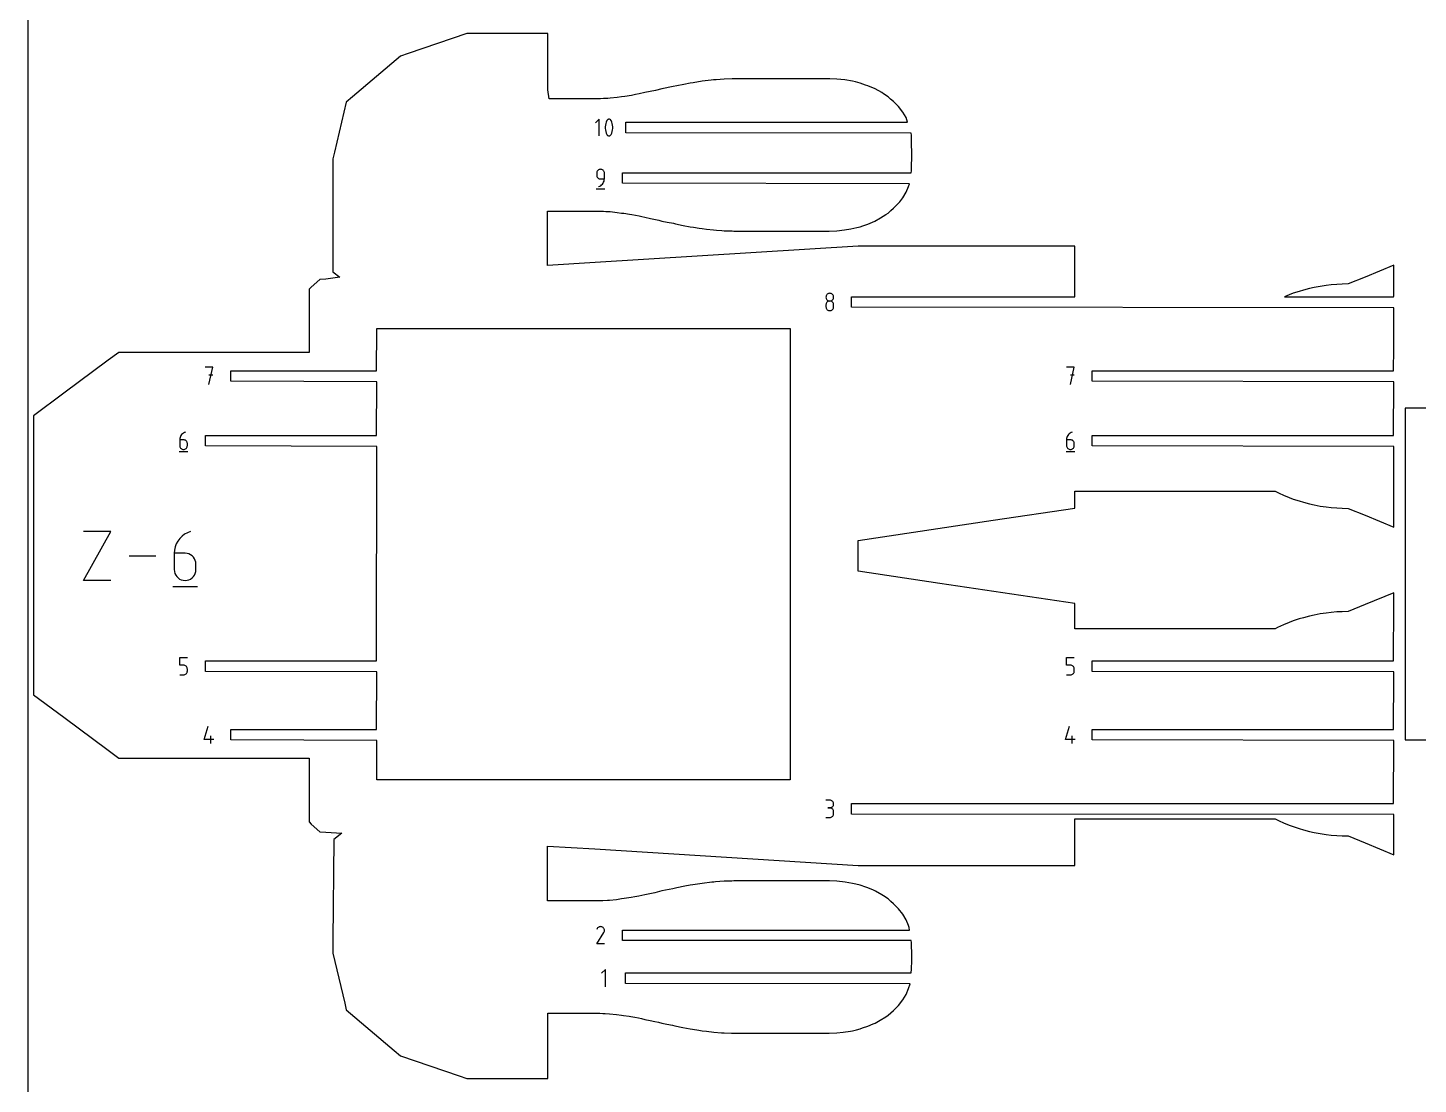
# Model space of a CAD drawing. Extents: x 0 to 900, y 0 to 1000.
# Drawn here: x 0 to 385.2, y 292.6 to 585.2 of the extents above; entities that cross this region are included whole.
import ezdxf

# ---------------------------------------------------------------- set-up
doc = ezdxf.new("R2010")
doc.units = 0

msp = doc.modelspace()

# ---------------------------------------------------------------- linework, layer by layer
at = {"layer": 'annotation', "color": 1}
for p, q in [((158.26235, 559.890653), (157.235771, 558.863786)), ((158.26235, 555.272934), (158.26235, 559.890653)), ((160.126957, 558.68041), (160.038451, 558.24342)), ((160.259716, 559.108743), (160.126957, 558.68041)), ((160.436727, 559.525004), (160.259716, 559.108743)), ((160.496336, 559.624131), (160.436727, 559.525004)), ((160.436727, 559.525004), (160.436727, 559.525004)), ((160.570625, 559.708605), (160.496336, 559.624131)), ((160.657133, 559.777608), (160.570625, 559.708605)), ((160.753402, 559.830323), (160.657133, 559.777608)), ((160.856971, 559.865932), (160.753402, 559.830323)), ((160.96538, 559.883618), (160.856971, 559.865932)), ((161.076171, 559.882563), (160.96538, 559.883618)), ((161.186883, 559.861949), (161.076171, 559.882563)), ((161.295056, 559.82096), (161.186883, 559.861949)), ((161.336467, 559.799199), (161.295056, 559.82096)), ((161.295056, 559.82096), (161.295056, 559.82096)), ((161.376204, 559.774204), (161.336467, 559.799199)), ((161.414076, 559.746172), (161.376204, 559.774204)), ((161.449888, 559.715302), (161.414076, 559.746172)), ((161.483447, 559.68179), (161.449888, 559.715302)), ((161.514562, 559.645836), (161.483447, 559.68179)), ((161.543038, 559.607637), (161.514562, 559.645836)), ((161.568682, 559.56739), (161.543038, 559.607637)), ((161.591302, 559.525294), (161.568682, 559.56739)), ((161.769171, 559.108175), (161.591302, 559.525294)), ((161.591302, 559.525294), (161.591302, 559.525294)), ((161.902573, 558.679198), (161.769171, 559.108175)), ((161.991508, 558.241779), (161.902573, 558.679198)), ((160.038451, 558.24342), (159.994198, 557.801189)), ((159.994198, 557.801189), (159.994198, 557.357132)), ((159.994198, 557.357132), (160.038451, 556.914665)), ((160.038451, 556.914665), (160.126957, 556.477203)), ((160.126957, 556.477203), (160.259716, 556.048162)), ((160.259716, 556.048162), (160.436727, 555.630957)), ((160.436727, 555.630957), (160.436727, 555.630957)), ((160.436727, 555.630957), (160.459265, 555.588945)), ((160.459265, 555.588945), (160.484719, 555.548898)), ((160.484719, 555.548898), (160.512984, 555.51094)), ((160.512984, 555.51094), (160.543952, 555.475191)), ((160.543952, 555.475191), (160.577515, 555.441774)), ((160.577515, 555.441774), (160.613567, 555.410808)), ((160.613567, 555.410808), (160.651999, 555.382417)), ((160.651999, 555.382417), (160.692706, 555.356721)), ((160.692706, 555.356721), (160.735578, 555.333843)), ((160.735578, 555.333843), (160.735578, 555.333843)), ((160.735578, 555.333843), (160.8429, 555.293723)), ((160.8429, 555.293723), (160.952967, 555.273791)), ((160.952967, 555.273791), (161.063292, 555.273234)), ((161.063292, 555.273234), (161.171386, 555.291239)), ((161.171386, 555.291239), (161.27476, 555.326993)), ((161.27476, 555.326993), (161.370928, 555.379683)), ((161.370928, 555.379683), (161.457399, 555.448498)), ((161.457399, 555.448498), (161.531687, 555.532623)), ((161.531687, 555.532623), (161.591302, 555.631247)), ((161.591302, 555.631247), (161.769171, 556.047594)), ((161.591302, 555.631247), (161.591302, 555.631247)), ((161.769171, 556.047594), (161.902573, 556.475991)), ((161.902573, 556.475991), (161.991508, 556.913024)), ((162.035975, 557.799333), (161.991508, 558.241779)), ((161.991508, 556.913024), (162.035975, 557.355277)), ((162.035975, 557.355277), (162.035975, 557.799333)), ((157.626461, 545.136405), (157.609252, 544.944649)), ((157.609252, 544.944649), (157.609252, 544.410948)), ((157.609252, 544.410948), (157.609252, 544.410948)), ((157.609252, 544.410948), (157.626461, 544.219202)), ((157.676064, 545.31693), (157.626461, 545.136405)), ((157.626461, 544.219202), (157.676064, 544.038705)), ((157.755022, 545.4832), (157.676064, 545.31693)), ((157.676064, 544.038705), (157.755022, 543.872475)), ((157.860299, 545.632189), (157.755022, 545.4832)), ((157.755022, 543.872475), (157.860299, 543.723533)), ((157.988856, 545.760873), (157.860299, 545.632189)), ((157.860299, 543.723533), (157.988856, 543.594899)), ((158.137658, 545.866226), (157.988856, 545.760873)), ((157.988856, 543.594899), (158.137658, 543.489594)), ((158.303665, 545.945224), (158.137658, 545.866226)), ((158.137658, 543.489594), (158.303665, 543.410636)), ((158.483842, 545.99484), (158.303665, 545.945224)), ((158.303665, 543.410636), (158.483842, 543.361047)), ((158.67515, 546.012052), (158.483842, 545.99484)), ((158.483842, 543.361047), (158.67515, 543.343846)), ((158.866854, 545.99484), (158.67515, 546.012052)), ((158.67515, 546.012052), (158.67515, 546.012052)), ((158.67515, 543.343846), (159.741047, 543.343846)), ((159.047241, 545.945224), (158.866854, 545.99484)), ((159.21331, 545.866226), (159.047241, 545.945224)), ((159.362062, 545.760873), (159.21331, 545.866226)), ((159.490496, 545.632189), (159.362062, 545.760873)), ((159.595612, 545.4832), (159.490496, 545.632189)), ((159.674409, 545.31693), (159.595612, 545.4832)), ((159.723888, 545.136405), (159.674409, 545.31693)), ((159.717448, 543.020215), (159.741047, 543.343846)), ((159.741047, 544.944649), (159.723888, 545.136405)), ((159.741047, 543.343846), (159.741047, 544.944649)), ((159.741047, 544.944649), (159.741047, 544.944649)), ((157.476053, 540.612052), (159.876053, 540.612052)), ((158.141749, 541.212052), (158.446565, 541.325641)), ((158.141749, 541.212052), (158.141749, 541.212052)), ((158.446565, 541.325641), (158.726347, 541.479177)), ((158.726347, 541.479177), (158.978206, 541.668749)), ((158.978206, 541.668749), (159.199249, 541.890443)), ((159.199249, 541.890443), (159.386587, 542.140349)), ((159.386587, 542.140349), (159.537326, 542.414554)), ((159.537326, 542.414554), (159.648577, 542.709147)), ((159.648577, 542.709147), (159.717448, 543.020215)), ((221.139424, 510.791749), (221.122225, 510.600889)), ((221.122225, 510.600889), (221.122225, 510.600889)), ((221.122225, 510.600889), (221.139434, 510.409134)), ((221.139424, 508.658052), (221.122225, 508.466385)), ((221.122225, 508.466385), (221.122225, 507.935393)), ((221.189002, 510.971577), (221.139424, 510.791749)), ((221.189002, 508.838507), (221.139424, 508.658052)), ((221.139434, 510.409134), (221.189037, 510.228608)), ((221.267928, 511.137322), (221.189002, 510.971577)), ((221.267928, 509.004725), (221.189002, 508.838507)), ((221.189037, 510.228608), (221.267995, 510.062338)), ((221.373173, 511.285936), (221.267928, 511.137322)), ((221.373173, 509.153676), (221.267928, 509.004725)), ((221.267995, 510.062338), (221.373272, 509.913349)), ((221.501705, 511.414367), (221.373173, 511.285936)), ((221.501705, 509.282335), (221.373173, 509.153676)), ((221.373272, 509.913349), (221.501829, 509.784665)), ((221.650497, 511.519568), (221.501705, 511.414367)), ((221.650497, 509.387673), (221.501705, 509.282335)), ((221.501829, 509.784665), (221.650631, 509.679312)), ((221.816517, 511.598487), (221.650497, 511.519568)), ((221.816517, 509.466662), (221.650497, 509.387673)), ((221.650631, 509.679312), (221.816638, 509.600315)), ((221.996735, 511.648075), (221.816517, 511.598487)), ((221.996735, 509.516276), (221.816517, 509.466662)), ((221.816638, 509.600315), (221.996815, 509.550698)), ((222.188123, 511.665282), (221.996735, 511.648075)), ((222.188123, 509.533487), (221.996735, 509.516276)), ((221.996815, 509.550698), (222.188123, 509.533487)), ((222.37951, 511.648075), (222.188123, 511.665282)), ((222.188123, 511.665282), (222.188123, 511.665282)), ((222.188123, 509.533487), (222.37943, 509.550698)), ((222.37951, 509.516286), (222.188123, 509.533487)), ((222.188123, 509.533487), (222.188123, 509.533487)), ((222.188123, 509.533487), (222.188123, 509.533487)), ((222.37943, 509.550698), (222.559607, 509.600315)), ((222.559728, 511.598487), (222.37951, 511.648075)), ((222.559728, 509.466697), (222.37951, 509.516286)), ((222.559607, 509.600315), (222.725614, 509.679312)), ((222.725748, 511.519568), (222.559728, 511.598487)), ((222.725748, 509.387739), (222.559728, 509.466697)), ((222.725614, 509.679312), (222.874416, 509.784665)), ((222.87454, 511.414367), (222.725748, 511.519568)), ((222.87454, 509.282434), (222.725748, 509.387739)), ((222.874416, 509.784665), (223.002974, 509.913349)), ((223.003073, 511.285936), (222.87454, 511.414367)), ((223.003073, 509.1538), (222.87454, 509.282434)), ((223.002974, 509.913349), (223.10825, 510.062338)), ((223.108317, 511.137322), (223.003073, 511.285936)), ((223.108317, 509.004858), (223.003073, 509.1538)), ((223.10825, 510.062338), (223.187208, 510.228608)), ((223.187243, 510.971577), (223.108317, 511.137322)), ((223.187243, 508.838629), (223.108317, 509.004858)), ((223.187208, 510.228608), (223.236811, 510.409134)), ((223.236821, 510.791749), (223.187243, 510.971577)), ((223.236821, 508.658131), (223.187243, 508.838629)), ((223.236811, 510.409134), (223.25402, 510.600889)), ((223.25402, 510.600889), (223.236821, 510.791749)), ((223.25402, 508.466385), (223.236821, 508.658131)), ((223.25402, 510.600889), (223.25402, 510.600889)), ((223.25402, 507.935393), (223.25402, 508.466385)), ((223.25402, 508.466385), (223.25402, 508.466385)), ((221.122225, 507.935393), (221.122225, 507.935393)), ((221.122225, 507.935393), (221.139434, 507.743741)), ((221.139434, 507.743741), (221.189037, 507.563492)), ((221.189037, 507.563492), (221.267995, 507.397623)), ((221.267995, 507.397623), (221.373272, 507.249108)), ((221.373272, 507.249108), (221.501829, 507.120924)), ((221.501829, 507.120924), (221.650631, 507.016046)), ((221.650631, 507.016046), (221.816638, 506.937449)), ((221.816638, 506.937449), (221.996815, 506.888109)), ((221.996815, 506.888109), (222.188123, 506.871001)), ((222.188123, 506.871001), (222.37943, 506.888109)), ((222.188123, 506.871001), (222.188123, 506.871001)), ((222.37943, 506.888109), (222.559607, 506.937449)), ((222.559607, 506.937449), (222.725614, 507.016046)), ((222.725614, 507.016046), (222.874416, 507.120924)), ((222.874416, 507.120924), (223.002974, 507.249108)), ((223.002974, 507.249108), (223.10825, 507.397623)), ((223.10825, 507.397623), (223.187208, 507.563492)), ((223.187208, 507.563492), (223.236811, 507.743741)), ((223.236811, 507.743741), (223.25402, 507.935393)), ((51.235483, 491.163625), (49.100979, 491.163625)), ((50.168381, 486.363625), (51.235483, 491.163625)), ((289.911703, 491.163625), (287.777199, 491.163625)), ((288.844602, 486.363625), (289.911703, 491.163625)), ((51.235483, 489.026111), (50.168381, 489.026111)), ((289.911703, 489.026111), (288.844602, 489.026111)), ((42.102765, 471.415964), (42.079163, 471.091522)), ((42.079163, 471.091522), (42.079163, 469.496137)), ((43.14506, 471.091522), (42.079163, 471.091522)), ((42.171653, 471.727689), (42.102765, 471.415964)), ((42.282951, 472.022832), (42.171653, 471.727689)), ((42.433782, 472.297528), (42.282951, 472.022832)), ((42.62127, 472.547913), (42.433782, 472.297528)), ((42.842539, 472.770121), (42.62127, 472.547913)), ((43.094713, 472.960287), (42.842539, 472.770121)), ((43.374914, 473.114547), (43.094713, 472.960287)), ((43.336765, 471.074414), (43.14506, 471.091522)), ((43.517152, 471.025074), (43.336765, 471.074414)), ((43.680267, 473.229036), (43.374914, 473.114547)), ((43.683221, 470.946477), (43.517152, 471.025074)), ((43.680267, 473.229036), (43.680267, 473.229036)), ((43.831973, 470.841599), (43.683221, 470.946477)), ((43.960407, 470.713415), (43.831973, 470.841599)), ((44.065523, 470.5649), (43.960407, 470.713415)), ((44.14432, 470.399031), (44.065523, 470.5649)), ((44.193798, 470.218782), (44.14432, 470.399031)), ((44.210958, 470.02713), (44.193798, 470.218782)), ((44.210958, 469.496137), (44.210958, 470.02713)), ((44.210958, 470.02713), (44.210958, 470.02713)), ((287.802306, 471.415964), (287.778704, 471.091522)), ((287.778704, 471.091522), (287.778704, 469.496137)), ((288.844602, 471.091522), (287.778704, 471.091522)), ((287.871194, 471.727689), (287.802306, 471.415964)), ((287.982492, 472.022832), (287.871194, 471.727689)), ((288.133323, 472.297528), (287.982492, 472.022832)), ((288.320812, 472.547913), (288.133323, 472.297528)), ((288.542081, 472.770121), (288.320812, 472.547913)), ((288.794254, 472.960287), (288.542081, 472.770121)), ((289.074455, 473.114547), (288.794254, 472.960287)), ((289.036306, 471.074414), (288.844602, 471.091522)), ((289.216693, 471.025074), (289.036306, 471.074414)), ((289.379808, 473.229036), (289.074455, 473.114547)), ((289.382762, 470.946477), (289.216693, 471.025074)), ((289.379808, 473.229036), (289.379808, 473.229036)), ((289.531514, 470.841599), (289.382762, 470.946477)), ((289.659948, 470.713415), (289.531514, 470.841599)), ((289.765064, 470.5649), (289.659948, 470.713415)), ((289.843861, 470.399031), (289.765064, 470.5649)), ((289.893339, 470.218782), (289.843861, 470.399031)), ((289.910499, 470.02713), (289.893339, 470.218782)), ((289.910499, 469.496137), (289.910499, 470.02713)), ((289.910499, 470.02713), (289.910499, 470.02713)), ((41.945662, 467.829036), (44.345662, 467.829036)), ((42.079163, 469.496137), (42.079163, 469.496137)), ((42.079163, 469.496137), (42.096372, 469.304392)), ((42.096372, 469.304392), (42.145975, 469.123894)), ((42.145975, 469.123894), (42.224933, 468.957665)), ((42.224933, 468.957665), (42.33021, 468.808723)), ((42.33021, 468.808723), (42.458767, 468.680089)), ((42.458767, 468.680089), (42.607569, 468.574783)), ((42.607569, 468.574783), (42.773576, 468.495826)), ((42.773576, 468.495826), (42.953753, 468.446237)), ((42.953753, 468.446237), (43.14506, 468.429036)), ((43.14506, 468.429036), (43.336765, 468.446237)), ((43.14506, 468.429036), (43.14506, 468.429036)), ((43.336765, 468.446237), (43.517152, 468.495826)), ((43.517152, 468.495826), (43.683221, 468.574783)), ((43.683221, 468.574783), (43.831973, 468.680089)), ((43.831973, 468.680089), (43.960407, 468.808723)), ((43.960407, 468.808723), (44.065523, 468.957665)), ((44.065523, 468.957665), (44.14432, 469.123894)), ((44.14432, 469.123894), (44.193798, 469.304392)), ((44.193798, 469.304392), (44.210958, 469.496137)), ((287.645204, 467.829036), (290.045204, 467.829036)), ((287.778704, 469.496137), (287.778704, 469.496137)), ((287.778704, 469.496137), (287.795913, 469.304392)), ((287.795913, 469.304392), (287.845516, 469.123894)), ((287.845516, 469.123894), (287.924474, 468.957665)), ((287.924474, 468.957665), (288.029751, 468.808723)), ((288.029751, 468.808723), (288.158308, 468.680089)), ((288.158308, 468.680089), (288.30711, 468.574783)), ((288.30711, 468.574783), (288.473117, 468.495826)), ((288.473117, 468.495826), (288.653294, 468.446237)), ((288.653294, 468.446237), (288.844602, 468.429036)), ((288.844602, 468.429036), (289.036306, 468.446237)), ((288.844602, 468.429036), (288.844602, 468.429036)), ((289.036306, 468.446237), (289.216693, 468.495826)), ((289.216693, 468.495826), (289.382762, 468.574783)), ((289.382762, 468.574783), (289.531514, 468.680089)), ((289.531514, 468.680089), (289.659948, 468.808723)), ((289.659948, 468.808723), (289.765064, 468.957665)), ((289.765064, 468.957665), (289.843861, 469.123894)), ((289.843861, 469.123894), (289.893339, 469.304392)), ((289.893339, 469.304392), (289.910499, 469.496137)), ((15.435115, 432.118907), (22.969187, 445.687726)), ((22.969187, 445.687726), (15.435115, 445.687726)), ((41.56745, 443.054504), (41.141074, 442.277982)), ((42.097449, 443.7623), (41.56745, 443.054504)), ((42.72294, 444.390446), (42.097449, 443.7623)), ((43.435793, 444.928016), (42.72294, 444.390446)), ((44.227877, 445.364084), (43.435793, 444.928016)), ((45.091059, 445.687726), (44.227877, 445.364084)), ((45.091059, 445.687726), (45.091059, 445.687726)), ((40.631718, 440.562466), (40.565, 439.645321)), ((40.565, 439.645321), (40.565, 435.135429)), ((43.578118, 439.645321), (40.565, 439.645321)), ((40.826453, 441.443661), (40.631718, 440.562466)), ((41.141074, 442.277982), (40.826453, 441.443661)), ((44.120035, 439.59696), (43.578118, 439.645321)), ((44.629959, 439.457483), (44.120035, 439.59696)), ((45.099411, 439.235302), (44.629959, 439.457483)), ((45.519908, 438.938828), (45.099411, 439.235302)), ((35.477969, 438.903316), (28.058771, 438.903316)), ((45.88297, 438.576473), (45.519908, 438.938828)), ((46.180115, 438.156647), (45.88297, 438.576473)), ((46.402861, 437.687762), (46.180115, 438.156647)), ((46.542729, 437.178228), (46.402861, 437.687762)), ((46.591236, 436.636457), (46.542729, 437.178228)), ((46.591236, 435.135429), (46.591236, 436.636457)), ((46.591236, 436.636457), (46.591236, 436.636457)), ((22.969187, 432.118907), (15.435115, 432.118907)), ((40.565, 435.135429), (40.565, 435.135429)), ((40.565, 435.135429), (40.613647, 434.593396)), ((40.613647, 434.593396), (40.753865, 434.083158)), ((40.753865, 434.083158), (40.977067, 433.613254)), ((40.977067, 433.613254), (41.274667, 433.19222)), ((41.274667, 433.19222), (41.638079, 432.828593)), ((41.638079, 432.828593), (42.058716, 432.530911)), ((42.058716, 432.530911), (42.527993, 432.307711)), ((42.527993, 432.307711), (43.037322, 432.167531)), ((43.037322, 432.167531), (43.578118, 432.118907)), ((43.578118, 432.118907), (44.120035, 432.167531)), ((43.578118, 432.118907), (43.578118, 432.118907)), ((44.120035, 432.167531), (44.629959, 432.307711)), ((44.629959, 432.307711), (45.099411, 432.530911)), ((45.099411, 432.530911), (45.519908, 432.828593)), ((45.519908, 432.828593), (45.88297, 433.19222)), ((45.88297, 433.19222), (46.180115, 433.613254)), ((46.180115, 433.613254), (46.402861, 434.083158)), ((46.402861, 434.083158), (46.542729, 434.593396)), ((46.542729, 434.593396), (46.591236, 435.135429)), ((40.187615, 430.422804), (46.972025, 430.422804)), ((42.079163, 408.645779), (42.079163, 410.783294)), ((42.079163, 410.783294), (44.210958, 410.783294)), ((43.14506, 408.645779), (42.079163, 408.645779)), ((43.336447, 408.628672), (43.14506, 408.645779)), ((43.516666, 408.579331), (43.336447, 408.628672)), ((43.682686, 408.500734), (43.516666, 408.579331)), ((43.831477, 408.395856), (43.682686, 408.500734)), ((43.96001, 408.267672), (43.831477, 408.395856)), ((287.778704, 408.645779), (287.778704, 410.783294)), ((287.778704, 410.783294), (289.910499, 410.783294)), ((288.844602, 408.645779), (287.778704, 408.645779)), ((289.035989, 408.628672), (288.844602, 408.645779)), ((289.216207, 408.579331), (289.035989, 408.628672)), ((289.382227, 408.500734), (289.216207, 408.579331)), ((289.531019, 408.395856), (289.382227, 408.500734)), ((289.659552, 408.267672), (289.531019, 408.395856)), ((42.079163, 405.983294), (43.14506, 405.983294)), ((43.14506, 405.983294), (43.336368, 406.000494)), ((43.14506, 405.983294), (43.14506, 405.983294)), ((43.336368, 406.000494), (43.516545, 406.050084)), ((43.516545, 406.050084), (43.682552, 406.129041)), ((43.682552, 406.129041), (43.831354, 406.234347)), ((43.831354, 406.234347), (43.959911, 406.36298)), ((43.959911, 406.36298), (44.065188, 406.511922)), ((44.065255, 408.119158), (43.96001, 408.267672)), ((44.065188, 406.511922), (44.144146, 406.678152)), ((44.144181, 407.953288), (44.065255, 408.119158)), ((44.144146, 406.678152), (44.193749, 406.85865)), ((44.193759, 407.77304), (44.144181, 407.953288)), ((44.193749, 406.85865), (44.210958, 407.050395)), ((44.210958, 407.581387), (44.193759, 407.77304)), ((44.210958, 407.050395), (44.210958, 407.581387)), ((44.210958, 407.581387), (44.210958, 407.581387)), ((287.778704, 405.983294), (288.844602, 405.983294)), ((288.844602, 405.983294), (289.035909, 406.000494)), ((288.844602, 405.983294), (288.844602, 405.983294)), ((289.035909, 406.000494), (289.216086, 406.050084)), ((289.216086, 406.050084), (289.382093, 406.129041)), ((289.382093, 406.129041), (289.530895, 406.234347)), ((289.530895, 406.234347), (289.659452, 406.36298)), ((289.659452, 406.36298), (289.764729, 406.511922)), ((289.764796, 408.119158), (289.659552, 408.267672)), ((289.764729, 406.511922), (289.843687, 406.678152)), ((289.843722, 407.953288), (289.764796, 408.119158)), ((289.843687, 406.678152), (289.89329, 406.85865)), ((289.8933, 407.77304), (289.843722, 407.953288)), ((289.89329, 406.85865), (289.910499, 407.050395)), ((289.910499, 407.581387), (289.8933, 407.77304)), ((289.910499, 407.050395), (289.910499, 407.581387)), ((289.910499, 407.581387), (289.910499, 407.581387)), ((48.867579, 388.058402), (49.931971, 391.791301)), ((50.733878, 386.991301), (50.733878, 389.123096)), ((287.512004, 388.058402), (288.576396, 391.791301)), ((289.378303, 386.991301), (289.378303, 389.123096)), ((51.532774, 388.058402), (48.867579, 388.058402)), ((290.177199, 388.058402), (287.512004, 388.058402)), ((222.188123, 371.266541), (221.122225, 371.266541)), ((222.379827, 371.249334), (222.188123, 371.266541)), ((222.560214, 371.199746), (222.379827, 371.249334)), ((222.726283, 371.120827), (222.560214, 371.199746)), ((222.875035, 371.015627), (222.726283, 371.120827)), ((223.003469, 370.887195), (222.875035, 371.015627)), ((223.108585, 370.738582), (223.003469, 370.887195)), ((223.187382, 370.572836), (223.108585, 370.738582)), ((223.108585, 369.663598), (223.187382, 369.829868)), ((223.23686, 370.393009), (223.187382, 370.572836)), ((223.187382, 369.829868), (223.23686, 370.010393)), ((223.25402, 370.202149), (223.23686, 370.393009)), ((223.23686, 370.010393), (223.25402, 370.202149)), ((223.25402, 370.202149), (223.25402, 370.202149)), ((221.122225, 366.472261), (222.188123, 366.472261)), ((222.188123, 369.134747), (221.654421, 369.134747)), ((221.654421, 369.134747), (222.188123, 369.134747)), ((222.188123, 369.134747), (222.379827, 369.151958)), ((222.379827, 369.117539), (222.188123, 369.134747)), ((222.188123, 369.134747), (222.188123, 369.134747)), ((222.188123, 366.472261), (222.379827, 366.489458)), ((222.188123, 366.472261), (222.188123, 366.472261)), ((222.379827, 369.151958), (222.560214, 369.201575)), ((222.560214, 369.067952), (222.379827, 369.117539)), ((222.379827, 366.489458), (222.560214, 366.539021)), ((222.560214, 369.201575), (222.726283, 369.280572)), ((222.726283, 368.989033), (222.560214, 369.067952)), ((222.560214, 366.539021), (222.726283, 366.617908)), ((222.726283, 369.280572), (222.875035, 369.385925)), ((222.875035, 368.883832), (222.726283, 368.989033)), ((222.726283, 366.617908), (222.875035, 366.723076)), ((222.875035, 369.385925), (223.003469, 369.514609)), ((223.003469, 368.7554), (222.875035, 368.883832)), ((222.875035, 366.723076), (223.003469, 366.851483)), ((223.003469, 369.514609), (223.108585, 369.663598)), ((223.108585, 368.606787), (223.003469, 368.7554)), ((223.003469, 366.851483), (223.108585, 367.000086)), ((223.187382, 368.441041), (223.108585, 368.606787)), ((223.108585, 367.000086), (223.187382, 367.165844)), ((223.23686, 368.261214), (223.187382, 368.441041)), ((223.187382, 367.165844), (223.23686, 367.345714)), ((223.25402, 368.070354), (223.23686, 368.261214)), ((223.23686, 367.345714), (223.25402, 367.536653)), ((223.25402, 367.536653), (223.25402, 368.070354)), ((223.25402, 368.070354), (223.25402, 368.070354)), ((157.760228, 335.708579), (157.620255, 335.440073)), ((157.871307, 335.866091), (157.760228, 335.708579)), ((158.004578, 335.997577), (157.871307, 335.866091)), ((158.155986, 336.101984), (158.004578, 335.997577)), ((158.321478, 336.178259), (158.155986, 336.101984)), ((158.497002, 336.22535), (158.321478, 336.178259)), ((158.678505, 336.242202), (158.497002, 336.22535)), ((158.861932, 336.227763), (158.678505, 336.242202)), ((159.043231, 336.180981), (158.861932, 336.227763)), ((159.218349, 336.100802), (159.043231, 336.180981)), ((159.374973, 335.989584), (159.218349, 336.100802)), ((159.218349, 336.100802), (159.218349, 336.100802)), ((159.505928, 335.856123), (159.374973, 335.989584)), ((159.610049, 335.704509), (159.505928, 335.856123)), ((159.686171, 335.538833), (159.610049, 335.704509)), ((159.733132, 335.363185), (159.686171, 335.538833)), ((159.749765, 335.181656), (159.733132, 335.363185)), ((159.734906, 334.998335), (159.749765, 335.181656)), ((157.617245, 331.44228), (159.587093, 334.613483)), ((159.74904, 331.44228), (157.617245, 331.44228)), ((159.587093, 334.613483), (159.589448, 334.616397)), ((159.587093, 334.613483), (159.587093, 334.613483)), ((159.589448, 334.616397), (159.591707, 334.619335)), ((159.591707, 334.619335), (159.593883, 334.622324)), ((159.593883, 334.622324), (159.595993, 334.625386)), ((159.595993, 334.625386), (159.59805, 334.628548)), ((159.59805, 334.628548), (159.600071, 334.631834)), ((159.600071, 334.631834), (159.602069, 334.635268)), ((159.602069, 334.635268), (159.604059, 334.638875)), ((159.604059, 334.638875), (159.606057, 334.642681)), ((159.606057, 334.642681), (159.687392, 334.817314)), ((159.606057, 334.642681), (159.606057, 334.642681)), ((159.687392, 334.817314), (159.734906, 334.998335)), ((160.033583, 324.378498), (158.966481, 323.311095)), ((160.033583, 319.578498), (160.033583, 324.378498))]:
    msp.add_line(p, q, dxfattribs=at)
at = {"layer": 'boundary', "color": 5}
for p, q in [((121.589145, 583.616921), (105.350066, 578.095636)), ((124.182299, 583.616921), (121.589145, 583.616921)), ((144.031712, 583.616921), (124.182299, 583.616921)), ((144.031713, 582.775718), (144.031712, 583.616921)), ((144.031713, 581.454845), (144.031713, 582.775718)), ((105.350066, 578.095636), (103.228571, 577.374328)), ((144.031713, 579.467948), (144.031713, 581.454845)), ((144.031713, 572.764044), (144.031713, 579.467948)), ((103.228571, 577.374328), (89.957807, 566.094192)), ((144.030446, 569.662301), (144.031332, 570.582003)), ((144.031332, 570.582003), (144.031713, 572.764044)), ((186.794165, 570.409079), (184.355966, 570.000046)), ((189.311092, 570.700909), (186.794165, 570.409079)), ((190.006179, 570.781501), (189.311092, 570.700909)), ((190.729707, 570.830514), (190.006179, 570.781501)), ((192.885776, 570.996543), (190.729707, 570.830514)), ((195.095792, 571.050156), (192.885776, 570.996543)), ((195.640782, 571.065301), (195.095792, 571.050156)), ((202.495814, 571.065301), (195.640782, 571.065301)), ((206.263965, 571.065301), (202.495814, 571.065301)), ((211.777676, 571.065301), (206.263965, 571.065301)), ((222.15611, 571.060093), (211.777676, 571.065301)), ((224.106239, 570.996543), (222.15611, 571.060093)), ((226.330512, 570.77545), (224.106239, 570.996543)), ((228.447025, 570.409079), (226.330512, 570.77545)), ((229.264442, 570.204333), (228.447025, 570.409079)), ((230.592483, 569.871697), (229.264442, 570.204333)), ((144.02884, 568.014792), (144.030446, 569.662301)), ((144.418469, 565.572798), (144.02884, 568.014792)), ((167.268878, 566.486991), (165.439701, 566.205049)), ((168.37691, 566.696721), (167.268878, 566.486991)), ((169.381229, 566.886816), (168.37691, 566.696721)), ((170.934815, 567.263317), (169.381229, 566.886816)), ((173.870086, 567.839204), (170.934815, 567.263317)), ((175.671814, 568.294237), (173.870086, 567.839204)), ((178.809623, 568.927687), (175.671814, 568.294237)), ((179.779909, 569.166132), (178.809623, 568.927687)), ((181.745902, 569.543039), (179.779909, 569.166132)), ((183.460251, 569.871697), (181.745902, 569.543039)), ((184.355966, 570.000046), (183.460251, 569.871697)), ((232.106181, 569.364398), (230.592483, 569.871697)), ((232.697797, 569.166132), (232.106181, 569.364398)), ((234.762028, 568.272704), (232.697797, 569.166132)), ((236.590041, 567.263316), (234.762028, 568.272704)), ((237.044367, 566.953414), (236.590041, 567.263316)), ((238.315904, 566.086124), (237.044367, 566.953414)), ((88.224097, 564.620539), (84.95471, 550.725575)), ((89.957807, 566.094192), (88.224097, 564.620539)), ((146.188254, 565.553493), (144.418469, 565.572798)), ((152.686652, 565.553493), (146.188254, 565.553493)), ((157.606697, 565.553493), (152.686652, 565.553493)), ((158.699875, 565.575017), (157.606697, 565.553493)), ((159.447272, 565.587087), (158.699875, 565.575017)), ((160.734474, 565.666286), (159.447272, 565.587087)), ((161.326312, 565.7027), (160.734474, 565.666286)), ((163.250836, 565.90252), (161.326312, 565.7027)), ((164.50345, 566.086123), (163.250836, 565.90252)), ((165.439701, 566.205049), (164.50345, 566.086123)), ((239.045363, 565.473933), (238.315904, 566.086124)), ((239.871815, 564.780377), (239.045363, 565.473933)), ((240.741037, 563.87927), (239.871815, 564.780377)), ((241.234371, 563.367879), (240.741037, 563.87927)), ((242.386734, 561.873324), (241.234371, 563.367879)), ((165.686206, 556.131793), (165.686206, 559.031793)), ((165.686206, 559.031793), (243.737176, 559.031793)), ((243.319235, 560.322921), (242.386734, 561.873324)), ((243.737176, 559.031793), (243.319235, 560.322921)), ((244.731075, 555.981793), (165.686206, 556.131793)), ((244.809227, 555.470145), (244.731075, 555.981793)), ((244.84635, 554.065309), (244.809227, 555.470145)), ((244.858591, 553.259688), (244.84635, 554.065309)), ((244.891576, 550.41331), (244.858591, 553.259688)), ((84.95471, 550.725575), (84.527593, 548.910318)), ((84.527593, 548.910318), (84.527593, 521.228097)), ((244.858357, 546.729841), (244.891569, 549.574384)), ((244.891569, 549.574384), (244.891576, 550.41331)), ((164.726053, 545.062051), (244.733791, 545.062052)), ((164.726053, 542.162052), (164.726053, 545.062051)), ((244.733791, 545.062052), (244.840241, 545.613564)), ((244.840241, 545.613564), (244.858357, 546.729841)), ((244.268178, 542.012052), (164.726053, 542.162052)), ((242.386335, 538.111808), (243.318789, 539.662204)), ((243.318789, 539.662204), (244.028991, 541.242121)), ((244.028991, 541.242121), (244.268178, 542.012052)), ((239.871722, 535.204748), (240.409295, 535.762122)), ((240.409295, 535.762122), (241.234089, 536.617247)), ((241.234089, 536.617247), (241.560201, 537.040264)), ((241.560201, 537.040264), (242.386335, 538.111808)), ((143.993339, 531.560825), (143.995218, 533.488252)), ((143.995218, 533.488252), (143.99613, 534.424694)), ((143.99613, 534.424694), (145.261937, 534.428641)), ((145.261937, 534.428641), (146.219257, 534.431623)), ((146.219257, 534.431623), (151.139295, 534.431623)), ((151.139295, 534.431623), (157.637686, 534.431624)), ((157.637686, 534.431624), (158.732106, 534.409301)), ((158.732106, 534.409301), (159.478375, 534.396747)), ((159.478375, 534.396747), (160.121811, 534.356725)), ((160.121811, 534.356725), (161.357733, 534.279799)), ((161.357733, 534.279799), (163.282825, 534.07857)), ((163.282825, 534.07857), (164.502133, 533.898996)), ((164.502133, 533.898996), (165.130018, 533.823836)), ((165.130018, 533.823836), (166.732142, 533.580586)), ((166.732142, 533.580586), (167.302613, 533.492316)), ((167.302613, 533.492316), (168.315605, 533.300016)), ((168.315605, 533.300016), (169.416198, 533.091047)), ((169.416198, 533.091047), (170.125967, 532.91866)), ((170.125967, 532.91866), (170.936328, 532.721802)), ((170.936328, 532.721802), (172.501271, 532.414066)), ((172.501271, 532.414066), (173.908238, 532.137348)), ((173.908238, 532.137348), (174.847098, 531.899832)), ((174.847098, 531.899832), (175.6729, 531.690888)), ((175.6729, 531.690888), (177.111457, 531.399968)), ((232.697158, 530.818981), (234.645524, 531.65624)), ((234.645524, 531.65624), (236.258023, 532.538138)), ((236.258023, 532.538138), (237.7375, 533.504283)), ((237.7375, 533.504283), (238.316079, 533.898995)), ((238.316079, 533.898995), (239.128186, 534.580664)), ((239.128186, 534.580664), (239.871722, 535.204748)), ((143.988642, 526.737026), (143.989782, 527.908853)), ((143.989782, 527.908853), (143.991207, 529.373747)), ((143.991207, 529.373747), (143.991778, 529.958748)), ((143.991778, 529.958748), (143.993339, 531.560825)), ((177.111457, 531.399968), (178.851921, 531.047952)), ((178.851921, 531.047952), (179.400908, 530.912854)), ((179.400908, 530.912854), (181.570648, 530.475671)), ((181.570648, 530.475671), (183.457483, 530.113416)), ((183.457483, 530.113416), (184.403276, 529.977699)), ((184.403276, 529.977699), (185.952168, 529.717565)), ((185.952168, 529.717565), (186.794863, 529.576028)), ((186.794863, 529.576028), (188.073689, 529.427598)), ((188.073689, 529.427598), (190.003338, 529.203618)), ((190.003338, 529.203618), (190.782645, 529.150771)), ((190.782645, 529.150771), (192.27679, 529.035614)), ((192.27679, 529.035614), (192.887014, 528.988582)), ((192.887014, 528.988582), (195.119429, 528.934369)), ((195.119429, 528.934369), (195.642778, 528.919811)), ((195.642778, 528.919811), (202.556006, 528.919812)), ((202.556006, 528.919812), (206.35984, 528.919812)), ((206.35984, 528.919812), (211.841616, 528.919812)), ((211.841616, 528.919812), (221.981008, 528.919811)), ((221.981008, 528.919811), (224.105686, 528.988581)), ((224.105686, 528.988581), (226.282404, 529.20217)), ((226.282404, 529.20217), (227.973569, 529.493964)), ((227.973569, 529.493964), (229.667651, 529.881732)), ((229.667651, 529.881732), (230.592372, 530.113416)), ((230.592372, 530.113416), (231.364801, 530.372352)), ((231.364801, 530.372352), (232.697158, 530.818981)), ((143.98148, 519.383784), (143.986158, 524.187443)), ((143.986158, 524.187443), (143.987051, 525.104595)), ((143.987051, 525.104595), (143.987746, 525.815193)), ((143.987746, 525.815193), (143.988642, 526.737026)), ((230.064764, 524.680784), (157.228201, 520.198901)), ((252.288271, 524.680784), (230.064764, 524.680784)), ((290.064756, 524.680784), (252.288271, 524.680784)), ((290.064756, 516.213087), (290.064756, 524.680784)), ((84.527593, 521.228097), (84.527593, 517.611653)), ((157.228201, 520.198901), (143.98148, 519.383784)), ((84.527593, 517.611653), (86.418565, 516.116482)), ((290.064756, 510.721151), (290.064756, 516.213087)), ((370.476425, 516.168792), (365.767233, 514.24744)), ((378.461444, 519.426683), (370.476425, 516.168792)), ((378.461444, 516.674717), (378.461444, 519.426683)), ((378.461444, 510.871151), (378.461444, 516.674717)), ((78.538257, 513.337138), (77.916005, 512.768551)), ((77.916005, 512.768551), (77.916005, 508.118813)), ((80.908179, 515.502668), (78.538257, 513.337138)), ((82.520599, 515.601886), (80.908179, 515.502668)), ((86.418565, 516.116482), (82.520599, 515.601886)), ((353.409131, 512.554503), (352.19742, 512.200717)), ((355.061777, 512.993506), (353.409131, 512.554503)), ((356.356464, 513.258137), (355.061777, 512.993506)), ((358.021548, 513.597227), (356.356464, 513.258137)), ((359.667047, 513.83441), (358.021548, 513.597227)), ((361.04799, 514.00156), (359.667047, 513.83441)), ((362.702072, 514.143696), (361.04799, 514.00156)), ((364.111359, 514.20019), (362.702072, 514.143696)), ((365.767233, 514.24744), (364.111359, 514.20019)), ((228.238725, 507.821151), (228.238725, 510.721152)), ((228.238725, 510.721152), (290.064756, 510.721151)), ((349.455749, 511.233313), (348.170893, 510.721151)), ((348.170893, 510.721151), (378.366444, 510.721151)), ((350.564451, 511.661202), (349.455749, 511.233313)), ((352.19742, 512.200717), (350.564451, 511.661202)), ((378.366444, 510.721151), (378.461444, 510.871151)), ((77.916005, 508.118813), (77.916005, 495.299431)), ((378.461444, 507.671151), (228.238725, 507.821151)), ((378.461444, 496.49363), (378.461444, 507.671151)), ((22.298462, 493.116882), (10.00635, 483.98343)), ((25.235812, 495.299432), (22.298462, 493.116882)), ((72.913566, 495.299431), (25.235812, 495.299432)), ((77.916005, 495.299431), (72.913566, 495.299431)), ((378.366444, 490.213625), (378.461444, 496.49363)), ((294.895204, 487.313626), (294.895204, 490.213625)), ((294.895204, 490.213625), (378.366444, 490.213625)), ((378.461444, 487.163625), (294.895204, 487.313626)), ((378.366444, 472.279036), (378.461444, 487.163625)), ((10.00635, 483.98343), (1.5875, 477.727945)), ((1.5875, 477.727945), (1.5875, 431.057291)), ((391.480865, 479.862973), (381.636444, 479.862972)), ((381.636444, 479.862972), (381.636444, 461.476578)), ((294.895204, 469.379036), (294.895204, 472.279036)), ((294.895204, 472.279036), (378.366444, 472.279036)), ((378.461444, 469.229036), (294.895204, 469.379036)), ((378.461444, 449.669289), (378.461444, 469.229036)), ((381.636444, 461.476578), (381.636444, 387.960593)), ((290.064756, 454.840519), (290.064756, 456.831495)), ((290.064756, 456.831495), (304.560568, 456.831494)), ((290.064756, 452.166027), (290.064756, 454.840519)), ((304.560568, 456.831494), (311.323752, 456.831494)), ((311.323752, 456.831494), (337.898837, 456.831495)), ((337.898837, 456.831495), (345.561115, 456.831495)), ((345.561115, 456.831495), (346.694795, 456.296487)), ((346.694795, 456.296487), (347.849915, 455.750797)), ((347.849915, 455.750797), (349.455749, 455.11069)), ((349.455749, 455.11069), (350.564451, 454.6828)), ((350.564451, 454.6828), (352.19742, 454.143283)), ((267.487043, 448.789193), (290.064756, 452.166027)), ((352.19742, 454.143283), (353.409132, 453.789501)), ((353.409132, 453.789501), (355.061777, 453.350498)), ((355.061777, 453.350498), (356.356464, 453.085867)), ((356.356464, 453.085867), (358.021548, 452.746779)), ((358.021548, 452.746779), (359.667047, 452.509598)), ((359.667047, 452.509598), (361.04799, 452.342447)), ((361.04799, 452.342447), (362.702072, 452.20031)), ((362.702072, 452.20031), (364.111359, 452.143814)), ((364.111359, 452.143814), (365.767233, 452.096562)), ((365.767233, 452.096562), (370.476424, 450.175212)), ((230.064764, 443.192133), (267.487043, 448.789193)), ((370.476424, 450.175212), (378.461444, 446.917323)), ((378.461444, 446.917323), (378.461444, 449.669289)), ((230.064764, 439.993624), (230.064764, 443.192133)), ((230.064764, 434.692133), (230.064764, 439.993624)), ((252.642477, 431.3153), (230.064764, 434.692133)), ((1.5875, 431.057291), (1.5875, 400.47423)), ((290.064756, 425.718241), (252.642477, 431.3153)), ((378.461444, 428.682645), (370.476424, 425.424756)), ((378.461444, 425.930678), (378.461444, 428.682645)), ((290.064757, 421.734269), (290.064756, 425.718241)), ((370.476424, 425.424756), (365.767233, 423.503405)), ((378.366444, 409.833293), (378.461444, 425.930678)), ((290.064757, 418.768475), (290.064757, 421.734269)), ((349.455749, 420.489279), (347.849915, 419.849172)), ((350.564451, 420.917168), (349.455749, 420.489279)), ((352.19742, 421.456683), (350.564451, 420.917168)), ((353.409132, 421.810466), (352.19742, 421.456683)), ((355.061777, 422.249471), (353.409132, 421.810466)), ((356.356464, 422.514103), (355.061777, 422.249471)), ((358.021548, 422.85319), (356.356464, 422.514103)), ((359.667047, 423.090371), (358.021548, 422.85319)), ((361.04799, 423.257523), (359.667047, 423.090371)), ((362.702072, 423.39966), (361.04799, 423.257523)), ((364.111359, 423.456155), (362.702072, 423.39966)), ((365.767233, 423.503405), (364.111359, 423.456155)), ((304.560573, 418.768475), (290.064757, 418.768475)), ((311.323759, 418.768474), (304.560573, 418.768475)), ((337.898834, 418.768474), (311.323759, 418.768474)), ((345.561114, 418.768475), (337.898834, 418.768474)), ((346.201016, 419.070979), (345.561114, 418.768475)), ((347.849915, 419.849172), (346.201016, 419.070979)), ((294.895204, 406.933294), (294.895204, 409.833294)), ((294.895204, 409.833294), (378.366444, 409.833293)), ((378.461444, 406.783294), (294.895204, 406.933294)), ((378.366444, 390.841301), (378.461444, 405.749592)), ((378.461444, 405.749592), (378.461444, 406.783294)), ((1.5875, 400.47423), (10.006349, 394.218746)), ((10.006349, 394.218746), (22.298462, 385.085293)), ((294.895204, 387.941301), (294.895204, 390.841301)), ((294.895204, 390.841301), (378.366444, 390.841301)), ((378.461444, 387.791301), (294.895204, 387.941301)), ((378.366444, 370.32211), (378.461444, 387.791301)), ((381.636444, 387.960593), (391.480865, 387.960593)), ((22.298462, 385.085293), (25.235812, 382.902743)), ((25.235812, 382.902743), (72.913565, 382.902743)), ((72.913565, 382.902743), (77.916005, 382.902744)), ((77.916005, 382.902744), (77.916005, 369.935787)), ((77.916005, 369.935787), (77.916006, 365.232522)), ((228.238724, 367.42211), (228.238725, 370.32211)), ((228.238725, 370.32211), (378.366444, 370.32211)), ((378.461444, 367.27211), (228.238724, 367.42211)), ((290.064757, 360.395895), (290.064757, 366.087454)), ((290.064757, 366.087454), (304.560572, 366.087454)), ((304.560572, 366.087454), (311.323758, 366.087454)), ((311.323758, 366.087454), (337.898835, 366.087455)), ((337.898835, 366.087455), (345.561115, 366.087455)), ((345.561115, 366.087455), (346.694796, 365.552449)), ((378.461444, 358.925254), (378.461444, 367.27211)), ((77.916006, 365.232522), (78.53822, 364.663461)), ((78.53822, 364.663461), (80.907998, 362.496122)), ((80.907998, 362.496122), (82.576681, 362.39216)), ((82.576681, 362.39216), (86.960929, 362.119014)), ((86.960929, 362.119014), (84.798269, 360.409018)), ((346.694796, 365.552449), (347.849915, 365.006761)), ((347.849915, 365.006761), (349.455748, 364.366653)), ((349.455748, 364.366653), (350.56445, 363.938762)), ((350.56445, 363.938762), (352.19742, 363.399251)), ((352.19742, 363.399251), (353.409132, 363.045467)), ((353.409132, 363.045467), (355.061777, 362.60646)), ((355.061777, 362.60646), (356.356464, 362.341831)), ((356.356464, 362.341831), (358.021548, 362.002745)), ((84.798269, 360.409018), (84.527592, 332.51277)), ((143.986442, 353.328692), (143.981343, 358.566511)), ((143.981343, 358.566511), (157.101535, 357.749095)), ((290.064756, 353.203327), (290.064757, 360.395895)), ((358.021548, 362.002745), (359.667047, 361.765558)), ((359.667047, 361.765558), (361.04799, 361.598405)), ((361.04799, 361.598405), (362.702072, 361.45627)), ((362.702072, 361.45627), (364.111359, 361.399777)), ((364.111359, 361.399777), (365.767234, 361.352527)), ((365.767234, 361.352527), (370.476425, 359.431176)), ((370.476425, 359.431176), (378.461445, 356.173288)), ((378.461445, 356.173288), (378.461444, 358.925254)), ((157.101535, 357.749095), (230.064764, 353.203327)), ((143.986967, 352.789944), (143.986442, 353.328692)), ((143.987668, 352.072697), (143.986967, 352.789944)), ((143.988572, 351.142813), (143.987668, 352.072697)), ((143.989722, 349.960896), (143.988572, 351.142813)), ((230.064764, 353.203327), (267.841249, 353.203326)), ((267.841249, 353.203326), (290.064756, 353.203327)), ((143.99116, 348.483059), (143.989722, 349.960896)), ((143.991778, 347.847895), (143.99116, 348.483059)), ((143.993339, 346.245819), (143.991778, 347.847895)), ((178.660312, 346.715762), (175.669027, 346.115763)), ((179.772402, 346.987663), (178.660312, 346.715762)), ((182.054268, 347.423065), (179.772402, 346.987663)), ((183.470398, 347.69324), (182.054268, 347.423065)), ((184.200434, 347.797376), (183.470398, 347.69324)), ((186.792663, 348.230617), (184.200434, 347.797376)), ((189.484876, 348.541689), (186.792663, 348.230617)), ((190.015814, 348.603026), (189.484876, 348.541689)), ((190.564707, 348.640087), (190.015814, 348.603026)), ((192.882515, 348.818069), (190.564707, 348.640087)), ((195.023361, 348.869869), (192.882515, 348.818069)), ((195.635208, 348.886833), (195.023361, 348.869869)), ((202.310986, 348.886833), (195.635208, 348.886833)), ((205.969667, 348.886833), (202.310986, 348.886833)), ((211.581342, 348.886833), (205.969667, 348.886833)), ((222.067543, 348.884507), (211.581342, 348.886833)), ((224.108295, 348.818069), (222.067543, 348.884507)), ((226.419902, 348.58095), (224.108295, 348.818069)), ((228.445744, 348.230617), (226.419902, 348.58095)), ((229.355162, 348.003031), (228.445744, 348.230617)), ((230.593145, 347.69324), (229.355162, 348.003031)), ((232.196566, 347.156338), (230.593145, 347.69324)), ((232.700334, 346.987663), (232.196566, 347.156338)), ((234.288127, 346.306105), (232.700334, 346.987663)), ((143.995218, 344.318398), (143.993339, 346.245819)), ((143.99613, 343.381959), (143.995218, 344.318398)), ((145.164686, 343.378013), (143.99613, 343.381959)), ((146.048366, 343.375025), (145.164686, 343.378013)), ((150.968416, 343.375025), (146.048366, 343.375025)), ((157.466806, 343.375025), (150.968416, 343.375025)), ((158.554922, 343.393109), (157.466806, 343.375025)), ((159.307319, 343.402824), (158.554922, 343.393109)), ((160.579286, 343.477163), (159.307319, 343.402824)), ((161.186168, 343.51254), (160.579286, 343.477163)), ((163.110371, 343.706361), (161.186168, 343.51254)), ((164.512995, 343.907655), (163.110371, 343.706361)), ((165.250676, 343.999443), (164.512995, 343.907655)), ((167.127202, 344.284107), (165.250676, 343.999443)), ((168.161824, 344.477536), (167.127202, 344.284107)), ((169.238643, 344.678762), (168.161824, 344.477536)), ((170.930425, 345.084842), (169.238643, 344.678762)), ((173.724869, 345.628105), (170.930425, 345.084842)), ((175.669027, 346.115763), (173.724869, 345.628105)), ((234.829356, 346.055276), (234.288127, 346.306105)), ((236.588216, 345.084843), (234.829356, 346.055276)), ((237.107236, 344.731091), (236.588216, 345.084843)), ((238.31543, 343.907654), (237.107236, 344.731091)), ((239.102689, 343.247478), (238.31543, 343.907654)), ((239.872563, 342.601908), (239.102689, 343.247478)), ((240.791981, 341.649528), (239.872563, 342.601908)), ((241.2362, 341.189398), (240.791981, 341.649528)), ((242.389497, 339.694848), (241.2362, 341.189398)), ((243.322787, 338.144441), (242.389497, 339.694848)), ((164.733745, 332.392319), (164.733745, 335.292319)), ((164.733745, 335.292319), (244.283232, 335.292319)), ((244.033616, 336.564523), (243.322787, 338.144441)), ((244.19947, 336.031119), (244.033616, 336.564523)), ((244.283232, 335.292319), (244.19947, 336.031119)), ((84.527592, 332.51277), (84.527592, 328.896326)), ((244.749179, 332.392319), (164.733745, 332.392319)), ((244.851848, 331.886841), (244.749179, 332.392319)), ((244.862386, 331.191765), (244.851848, 331.886841)), ((84.527592, 328.896326), (87.79698, 315.001372)), ((244.890909, 328.75106), (244.862386, 331.191765)), ((244.884971, 327.814088), (244.890909, 328.75106)), ((244.890927, 326.871381), (244.884971, 327.814088)), ((244.754017, 323.428498), (244.862636, 324.431851)), ((244.862636, 324.431851), (244.890927, 326.871381)), ((165.550484, 320.528498), (165.550483, 323.428498)), ((165.550483, 323.428498), (244.754017, 323.428498)), ((244.436375, 320.378498), (165.550484, 320.528498)), ((244.034125, 319.063653), (244.436375, 320.378498)), ((241.236591, 314.438766), (242.389993, 315.933333)), ((242.389993, 315.933333), (243.323315, 317.483723)), ((243.323315, 317.483723), (244.034125, 319.063653)), ((87.79698, 315.001372), (88.224097, 313.186116)), ((88.224097, 313.186116), (101.494861, 301.90596)), ((144.026446, 312.249173), (146.017365, 312.253151)), ((144.028839, 309.791862), (144.026446, 312.249173)), ((146.017365, 312.253151), (152.515757, 312.253151)), ((152.515757, 312.253151), (157.435805, 312.253152)), ((157.435805, 312.253152), (158.522709, 312.235857)), ((158.522709, 312.235857), (159.276231, 312.226644)), ((159.276231, 312.226644), (159.934385, 312.18873)), ((159.934385, 312.18873), (161.154772, 312.118259)), ((161.154772, 312.118259), (163.078437, 311.925841)), ((238.315386, 311.720521), (239.068449, 312.35185)), ((239.068449, 312.35185), (239.872779, 313.02628)), ((239.872779, 313.02628), (240.358626, 313.529403)), ((240.358626, 313.529403), (241.236591, 314.438766)), ((144.030445, 308.144343), (144.028839, 309.791862)), ((163.078437, 311.925841), (164.516116, 311.720521)), ((164.516116, 311.720521), (165.055075, 311.657949)), ((165.055075, 311.657949), (166.571215, 311.428863)), ((166.571215, 311.428863), (167.093532, 311.349869)), ((167.093532, 311.349869), (168.158662, 311.151469)), ((168.158662, 311.151469), (169.203751, 310.956649)), ((169.203751, 310.956649), (170.003538, 310.765212)), ((170.003538, 310.765212), (170.929737, 310.543328)), ((170.929737, 310.543328), (172.391771, 310.259896)), ((172.391771, 310.259896), (173.6868, 310.008622)), ((173.6868, 310.008622), (174.736056, 309.746002)), ((174.736056, 309.746002), (175.668598, 309.51242)), ((175.668598, 309.51242), (177.011406, 309.243677)), ((177.011406, 309.243677), (178.618124, 308.921872)), ((178.618124, 308.921872), (179.295883, 308.756442)), ((179.295883, 308.756442), (181.475545, 308.315774)), ((181.475545, 308.315774), (183.47376, 307.934935)), ((230.593442, 307.934935), (231.282826, 308.165686)), ((231.282826, 308.165686), (232.701148, 308.640513)), ((232.701148, 308.640513), (234.210941, 309.28845)), ((234.210941, 309.28845), (234.718921, 309.51242)), ((234.718921, 309.51242), (236.18185, 310.319356)), ((236.18185, 310.319356), (237.66921, 311.280153)), ((237.66921, 311.280153), (238.315386, 311.720521)), ((144.031713, 306.834336), (144.030445, 308.144343)), ((144.031713, 304.843422), (144.031713, 306.834336)), ((144.031713, 300.628749), (144.031713, 304.843422)), ((183.47376, 307.934935), (184.153197, 307.838153)), ((184.153197, 307.838153), (185.858955, 307.553451)), ((185.858955, 307.553451), (186.792419, 307.397553)), ((186.792419, 307.397553), (187.990433, 307.259337)), ((187.990433, 307.259337), (190.019135, 307.025144)), ((190.019135, 307.025144), (192.192379, 306.863003)), ((192.192379, 306.863003), (192.88166, 306.810101)), ((192.88166, 306.810101), (194.999856, 306.758898)), ((194.999856, 306.758898), (195.633565, 306.741343)), ((195.633565, 306.741343), (202.250795, 306.741343)), ((202.250795, 306.741343), (205.873857, 306.741343)), ((205.873857, 306.741343), (211.517401, 306.741343)), ((211.517401, 306.741343), (221.992646, 306.741343)), ((221.992646, 306.741343), (224.109075, 306.810101)), ((224.109075, 306.810101), (225.87467, 306.983064)), ((225.87467, 306.983064), (227.882377, 307.300197)), ((227.882377, 307.300197), (228.445444, 307.397554)), ((228.445444, 307.397554), (229.580572, 307.681513)), ((229.580572, 307.681513), (230.593442, 307.934935)), ((101.494861, 301.90596), (103.228571, 300.432305)), ((144.031713, 294.189711), (144.031713, 300.628749)), ((103.228571, 300.432305), (119.467649, 294.911019)), ((119.467649, 294.911019), (121.589145, 294.189711)), ((121.589145, 294.189711), (141.438559, 294.189711)), ((141.438559, 294.189711), (144.031713, 294.189711))]:
    msp.add_line(p, q, dxfattribs=at)
at = {"layer": 'frame', "color": 5}
msp.add_line((0, 1000), (0, 0), dxfattribs=at)
at = {"layer": 'hole', "color": 5}
for p, q in [((96.608825, 490.213626), (96.703825, 501.591941)), ((96.703825, 501.893021), (211.228963, 501.893022)), ((96.703825, 501.591941), (96.703825, 501.893021)), ((211.228963, 501.893022), (211.228963, 477.947512)), ((56.218984, 487.313625), (56.218984, 490.213626)), ((56.218984, 490.213626), (96.608825, 490.213626)), ((96.703825, 487.163626), (56.218984, 487.313625)), ((96.608825, 472.279036), (96.703825, 487.163626)), ((211.228963, 477.947512), (211.228962, 376.893021)), ((49.195663, 469.379036), (49.195663, 472.279036)), ((49.195663, 472.279036), (96.608825, 472.279036)), ((96.703825, 469.229036), (49.195663, 469.379036)), ((96.608825, 409.833294), (96.703825, 469.229036)), ((49.195663, 409.833293), (96.608825, 409.833294)), ((49.195663, 406.933294), (49.195663, 409.833293)), ((96.703825, 406.783294), (49.195663, 406.933294)), ((96.608825, 390.841301), (96.703825, 406.783294)), ((56.250778, 387.941301), (56.250778, 390.841301)), ((56.250778, 390.841301), (96.608825, 390.841301)), ((96.703825, 387.791301), (56.250778, 387.941301)), ((96.703825, 377.584853), (96.703825, 387.791301)), ((96.703824, 376.89302), (96.703825, 377.584853)), ((211.228962, 376.893021), (96.703824, 376.89302))]:
    msp.add_line(p, q, dxfattribs=at)

doc.saveas('drawing.dxf')
